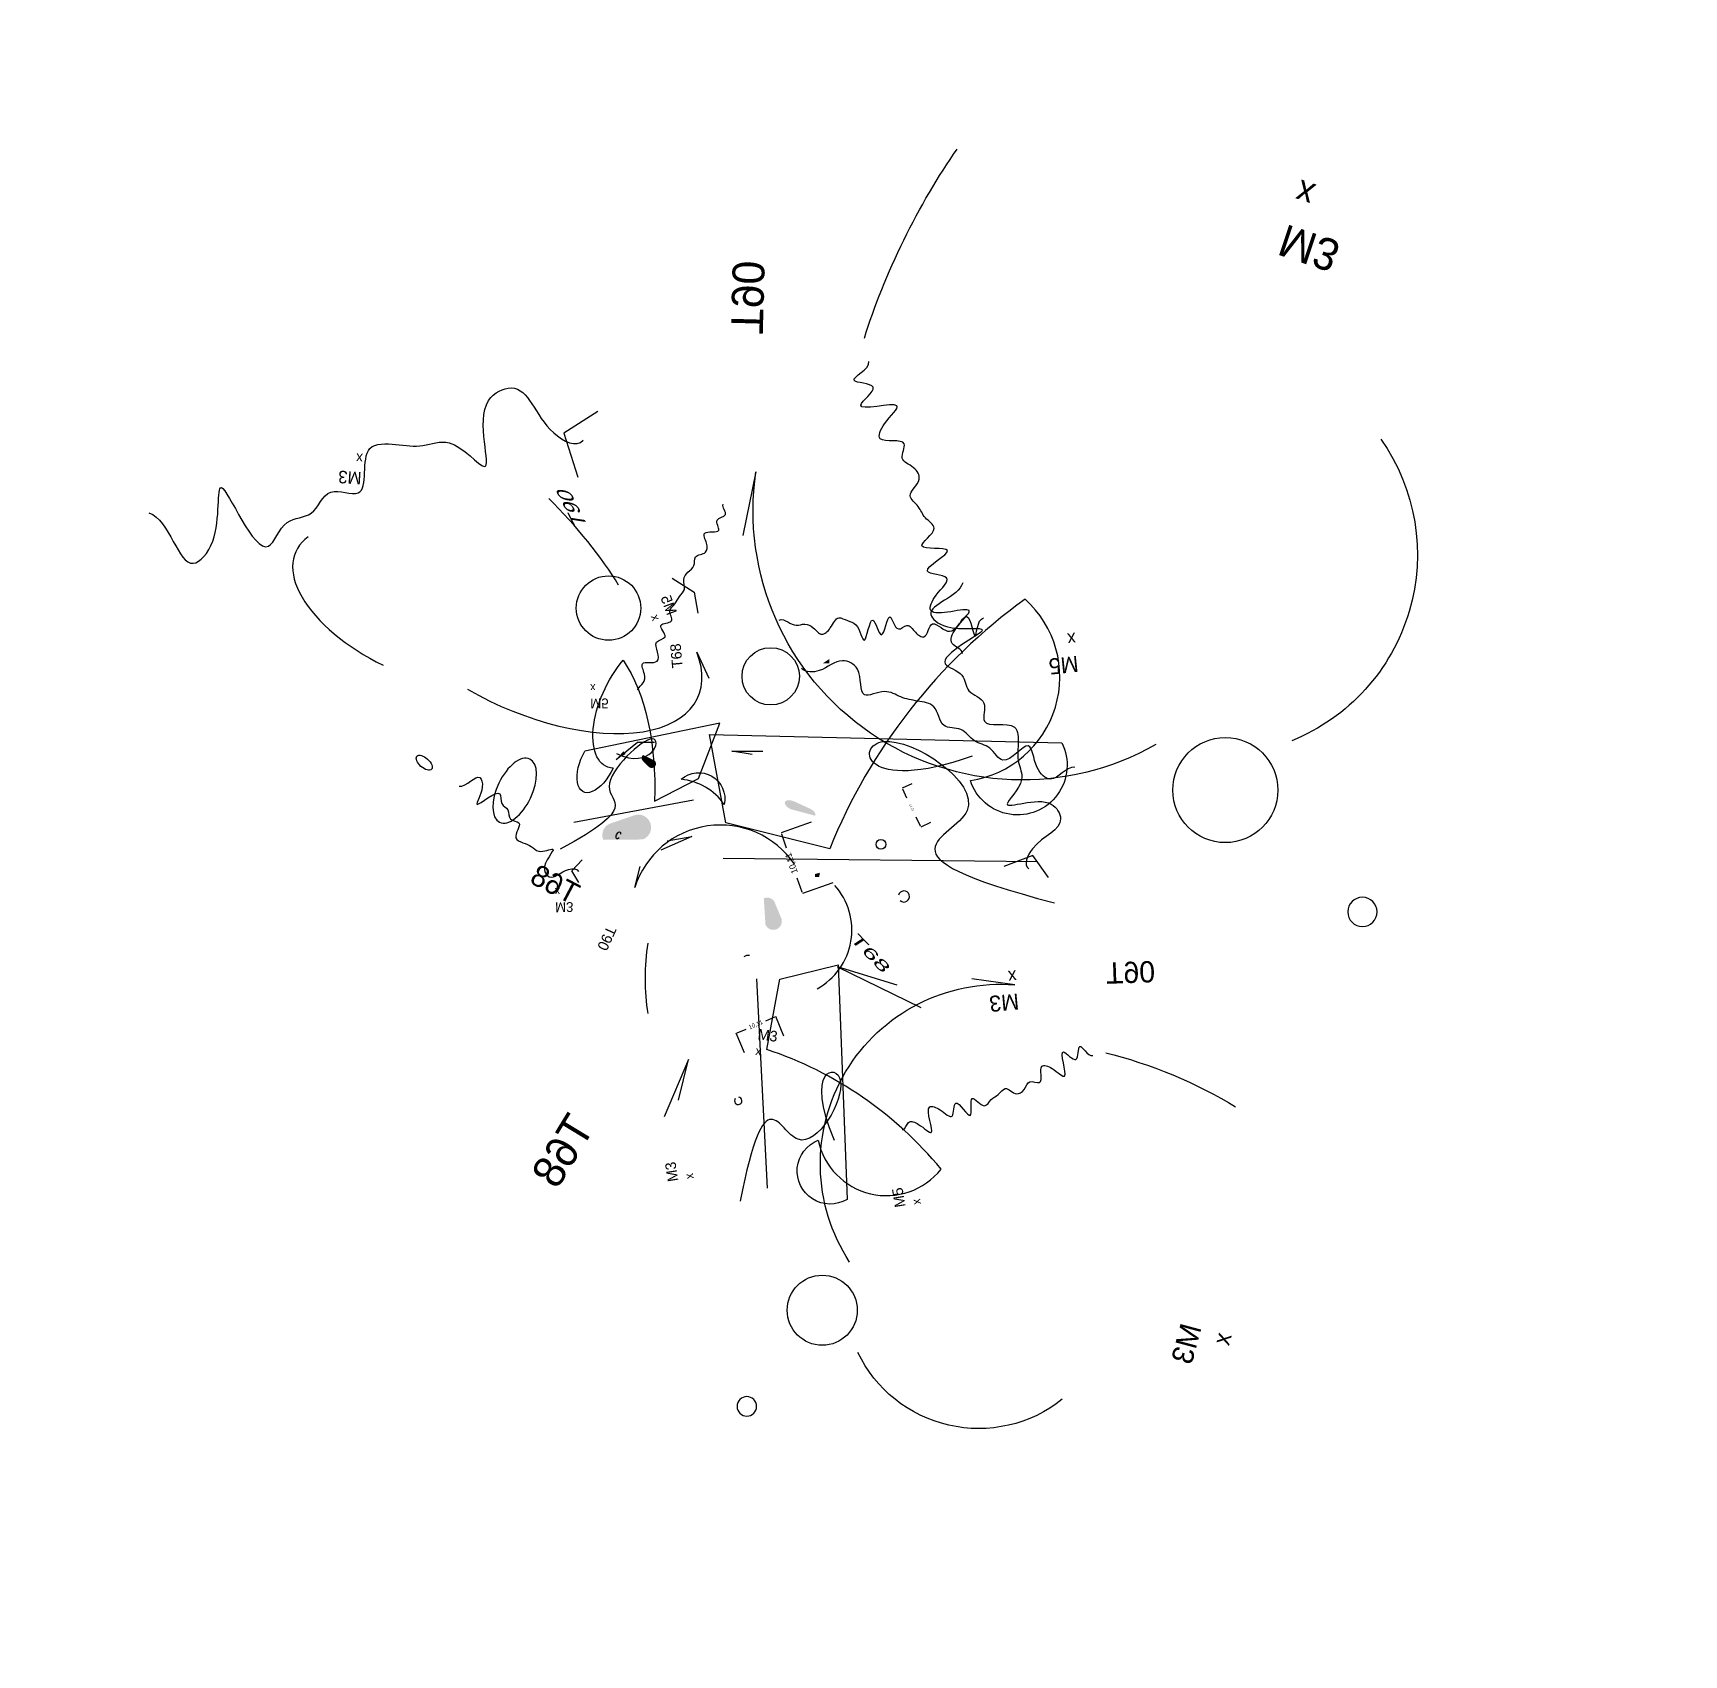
# Model space of a CAD drawing. Header units: millimetres. Extents: x -178 to 210, y -198 to 183.
import ezdxf

# ---------------------------------------------------------------- set-up
doc = ezdxf.new("R2010")
doc.units = ezdxf.units.MM
doc.dimstyles.get("Standard").update_dxf_attribs({"dimtxt": 2.5, "dimasz": 2.5, "dimexe": 1.25, "dimexo": 0.625, "dimtad": 1, "dimcen": 2.5, "dimazin": 3, "dimtfac": 1, "dimtmove": 0, "dimatfit": 3})

# ---------------------------------------------------------------- blocks, each defined once
blk = doc.blocks.new('B0', base_point=(-0.37, 2.86))
at = {"extrusion": (0.17701, -0.901617, 0.350838)}
blk.add_lwpolyline([(12.44, -14.07), (15.1, -2.6), (12.16, -21.19)], dxfattribs=at)
blk.add_polyline3d([(-7.07, 43.91, 0), (-4.07, 44.91, 2), (-2.07, 41.91, -1)])
blk.add_circle((-14.16, -27.27), 1.15)
for s, rotation, p in [('T90', 142.5878, (-18.33, 39.63)), ('T68', 352.4059, (36.69, 8.85))]:
    blk.add_text(s, height=2.5, rotation=rotation).set_placement(p)
blk = doc.blocks.new('B1', base_point=(-4.24, -0.41))
h = blk.add_hatch(color=7)
edge = h.paths.add_edge_path()
edge.add_line((-22.36, -1.67), (-20.36, -1.67))
edge.add_arc((-20.36, -0.67), 1, -90, 90)
edge.add_ellipse((-22.36, -0.67), major_axis=(0, 1), ratio=0.919478, start_angle=90, end_angle=270)
blk.add_lwpolyline([(20.05, 6.36, 0.62485), (-2.61, -24.02), (-5.19, -19.64)], format="xyb")
blk.add_arc((29.38, -6.18), 15.73, -16.1111, 86.9377)
at = {"extrusion": (-0.672828, -0.671617, 0.27556)}
blk.add_arc((36.42, -42.28), 16.48, 240.3915, 300.4244, dxfattribs=at)
at = {"start_tangent": (1, 0.798069), "end_tangent": (1, -0.587648)}
blk.add_spline([(-48.59, -36.43), (-46.59, -31.55), (-44.59, -32.7), (-42.59, -36.44), (-40.59, -30.91), (-38.59, -32.19), (-36.59, -32.26), (-34.59, -33.33), (-32.59, -32.57), (-30.59, -35.56), (-28.59, -35.2), (-26.59, -34.43), (-24.59, -33.97), (-22.59, -31.32), (-20.59, -36.09), (-18.59, -36.45), (-16.59, -32.05), (-14.59, -30.74)], degree=3, dxfattribs=at)
at = {"rotation": 147.87233718234597}
blk.add_blockref('B0', (3.39, 5.82), dxfattribs=at)
at = {"insert": (41.42, -26.92), "char_height": 2.5, "attachment_point": 1, "rotation": 37.4552}
blk.add_mtext('M3\\P{\\H2;x}', dxfattribs=at)
blk = doc.blocks.new('_CLOSEDFILLED')
at = {"color": 0, "linetype": 'BYBLOCK'}
blk.add_solid([(-1, 0.2), (0, 0), (-1, -0.2)], dxfattribs=at)
blk = doc.blocks.new('*D1')
for p, q in [((-11.03, 14.03), (-11.03, 19.03)), ((-10.78, 19.03), (-8.48, 19.03)), ((-3.48, 19.03), (-1.18, 19.03)), ((-0.93, 14.03), (-0.93, 19.03))]:
    blk.add_line(p, q)
at = {"layer": 'Defpoints'}
for p in [(-11.03, 19.03), (-11.03, 14.03), (-0.93, 14.03)]:
    blk.add_point(p, dxfattribs=at)
at = {"xscale": 0.25, "yscale": 0.25, "rotation": 180}
blk.add_blockref('_CLOSEDFILLED', (-11.03, 19.03), dxfattribs=at)
at = {"xscale": 0.25, "yscale": 0.25}
blk.add_blockref('_CLOSEDFILLED', (-0.93, 19.03), dxfattribs=at)
at = {"insert": (-5.98, 19.03), "char_height": 1, "attachment_point": 5}
blk.add_mtext('10,11', dxfattribs=at)
blk = doc.blocks.new('B2', base_point=(-4.17, -4.291))
blk.add_lwpolyline([(-1.657, 28.942), (-18.485, -17.32, 1.7061135)], format="xyb")
blk.add_lwpolyline([(-2.226, -27.067, -1.0848931), (-3.041, -11.623, 0.6368236), (20.887, -29.114, 0.1411179), (-5.825, 12.698), (3.409, 26.721), (17.313, 24.52)], format="xyb", close=True)
blk.add_circle((-17.718, -48.781), 8.227)
blk.add_arc((-16.737, 4.222), 0.871, 118.34283, 57.56354)
blk.add_open_spline([(0.448, -13.122), (0.394, 4.984), (16.068, 2.199), (-13.593, -20.422), (-8.267, 7.874), (-25.509, -17.7)], degree=3)
at = {"start_tangent": (1, -0.2193871), "end_tangent": (1, -0.1707444)}
blk.add_spline([(16.118, -17.073), (18.118, -16.049), (20.118, -17.382), (22.118, -20.254), (24.118, -14.623), (26.118, -16.209), (28.118, -18.624), (30.118, -16.177), (32.118, -20.18), (34.118, -16.67), (36.118, -19.372), (38.118, -18.633), (40.118, -18.166), (42.118, -17.541), (44.118, -19.711), (46.118, -19.502), (48.118, -18.319), (50.118, -19.35), (52.118, -16.089), (54.118, -17.491), (56.118, -20.262), (58.118, -14.94), (60.118, -17.699), (62.118, -15.242), (64.118, -18.399)], degree=3, dxfattribs=at)
at = {"xscale": 2, "yscale": -2, "rotation": 269.574296398987}
blk.add_blockref('B1', (6.515, 7.613), dxfattribs=at)
at = {"char_height": 2.5, "attachment_point": 1}
for s, insert, rotation in [('M3\\P{\\H2;x}', (-39.414, -7.006), 75.90625), ('M5\\P{\\H2;x}', (7.368, -33.348), 76.4157)]:
    blk.add_mtext(s, dxfattribs=dict(at, insert=insert, rotation=rotation))
dim = blk.add_linear_dim(base=(-11.0309, 19.0293), p1=(-11.0309, 14.0293), p2=(-0.9258, 14.0293), dimstyle='Standard')
dim.commit()
dim.dimension.update_dxf_attribs({"geometry": '*D1', "text_midpoint": (-5.9784, 19.0293)})

msp = doc.modelspace()

# ---------------------------------------------------------------- hatches: boundary and pattern name
msp.add_hatch(color=7).paths.add_polyline_path([(7.96, 35.38), (9.46, 35.38), (9.46, 36.38)])

# ---------------------------------------------------------------- linework, layer by layer
msp.add_lwpolyline([(-25.33, 8.14, -0.723471), (-15.22, 2.23, 0.217345)], format="xyb", close=True)
at = {"extrusion": (0.01, 0.005, 1)}
msp.add_circle((-42.39, 48.35), 7.57, dxfattribs=at)
msp.add_circle((-4.31, 32.32), 6.73)
at = {"extrusion": (0, 0, -1)}
msp.add_ellipse((-9.86, -33.82), major_axis=(0.825, 0.346), ratio=0.690465, start_param=4.128796, end_param=-0.594169, dxfattribs=at)
at = {"start_tangent": (1, 0.499223), "end_tangent": (1, 0.181451)}
msp.add_spline([(-2.31, 45.53), (-0.31, 45.09), (1.69, 44.33), (3.69, 44.59), (5.69, 43.72), (7.69, 42.2), (9.69, 43.69), (11.69, 46.06), (13.69, 45.41), (15.69, 44.43), (17.69, 40.81), (19.69, 45.53), (21.69, 42.09), (23.69, 46.29), (25.69, 43.44), (27.69, 44.26), (29.69, 42.67), (31.69, 41.6), (33.69, 44.62), (35.69, 43.76), (37.69, 42.9), (39.69, 44.25), (41.69, 46.38), (43.69, 41.71), (45.69, 46.05)], degree=3, dxfattribs=at)
msp.add_solid([(6.06, -14.82), (7.06, -14.82), (6.06, -14.12), (7.26, -13.82)])

# ---------------------------------------------------------------- block references
at = {"xscale": 1.5, "yscale": 1.5, "rotation": 109.38706825551847}
msp.add_blockref('B2', (32.77, 2.61), dxfattribs=at)
at = {"extrusion": (0.01, 0.005, 1), "xscale": -1}
for p, yscale, rotation in [((-38.52, 8.12), 0.5, 244.505215184967), ((2.95, -70.35), -1, 202.91681575184288)]:
    msp.add_blockref('B2', p, dxfattribs=dict(at, yscale=yscale, rotation=rotation))
at = {"rotation": 314.97483915686325}
msp.add_blockref('B1', (-20.67, 0.57), dxfattribs=at)

# ---------------------------------------------------------------- texts
at = {"extrusion": (0, 0, -1), "insert": (-26.26, 47.34), "char_height": 2.5, "attachment_point": 1, "rotation": 69.5298}
msp.add_mtext('M5\\P{\\H2;x}', dxfattribs=at)

# ---------------------------------------------------------------- leaders
msp.add_leader([(-40.59, 12.82), (-35.59, 16.82), (-31.59, 16.82)], dimstyle='Standard')

doc.saveas('drawing.dxf')
